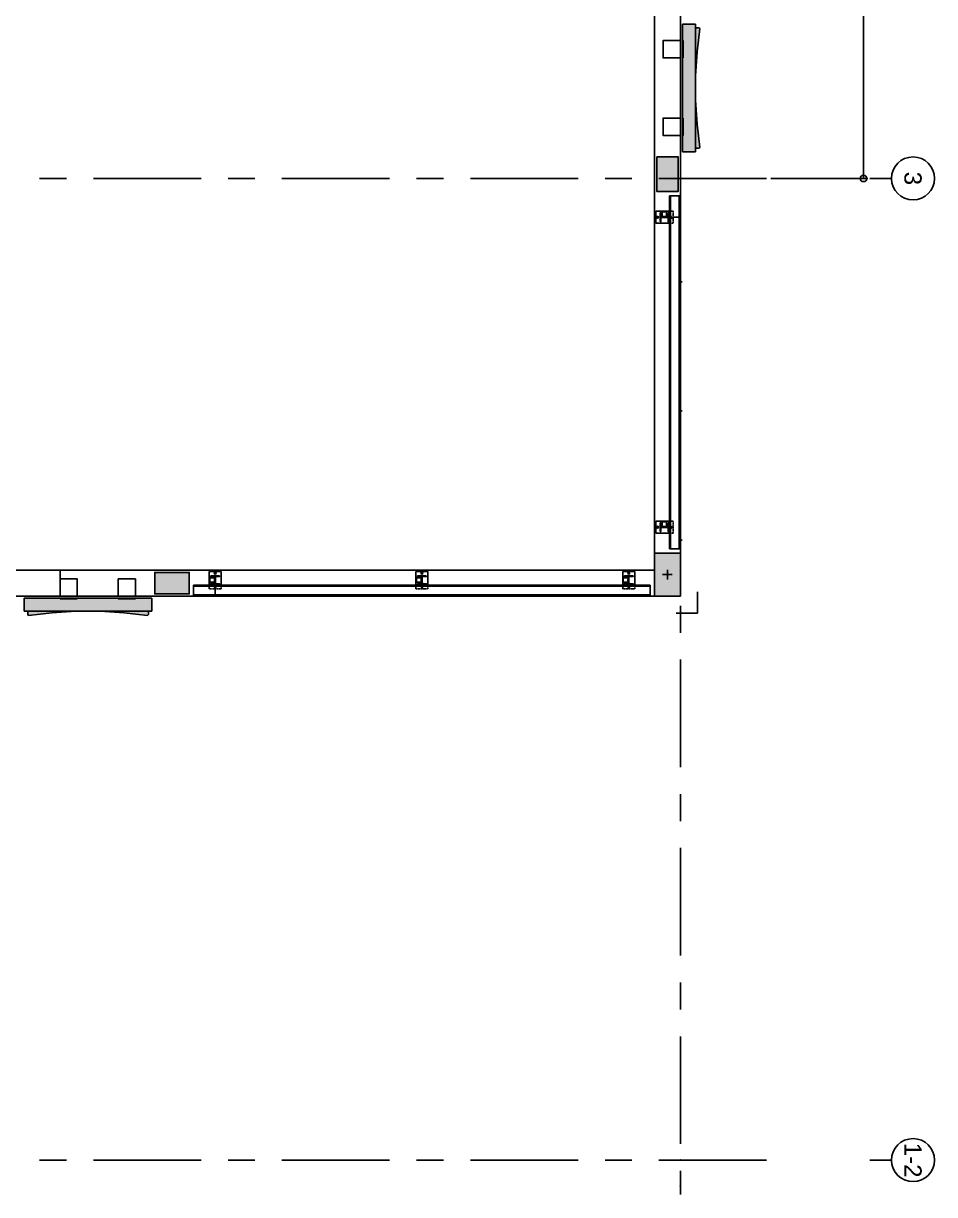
# Model space of a CAD drawing. Header units: millimetres. Extents: x 2519235 to 7246330, y 25937 to 201821.
# Drawn here: x 3036573 to 3047148, y 123463 to 137063 of the extents above; entities that cross this region are included whole.
import ezdxf
from ezdxf.enums import TextEntityAlignment as Align

# ---------------------------------------------------------------- set-up
doc = ezdxf.new("R2010")
doc.units = ezdxf.units.MM
doc.set_wipeout_variables(frame=1)
for name, pattern in [('DXK_LINE_DOT2', [3.9198, 1.9599, -1.9599]), ('HIDDEN2', [4.7625, 3.175, -1.5875]), ('TA_GL_005.00000', [13.75, 5, -1.25, 1.25, -1.25, 5])]:
    doc.linetypes.add(name, pattern=pattern)
for name, color, linetype in [('000 - 0_SYM_DWG_GRID-BUBBLE_MAIN_COLOR_1', 7, 'Continuous'), ('000 - 0_SYM_DWG_GRIDLINE_MAIN_COLOR_1', 7, 'Continuous'), ('000 - 0_SYM_DWG_GRIDLINE_MAIN_COLOR_251', 7, 'Continuous'), ('000 - CONCRETE_COL_CUT_COLOR_1', 7, 'Continuous'), ('000 - CONCRETE_COL_HATCH_', 7, 'Continuous'), ('000 - CONCRETE_COL_WIPEOUT_', 7, 'Continuous'), ('000 - CONCRETE_PRECAST_CUT_COLOR_4', 7, 'Continuous'), ('000 - CONCRETE_PRECAST_CUT_COLOR_5', 7, 'Continuous'), ('010 - ASPG_DIMS_NOM', 7, 'Continuous'), ('_BOLT-M10', 7, 'Continuous'), ('_C-SC', 7, 'Continuous'), ('_Hatch', 7, 'Continuous'), ('_LOUVER-SB', 7, 'Continuous'), ('_PLATE-200', 7, 'Continuous'), ('_Wall-PRECAST', 7, 'Continuous'), ('A-GLAZ-CURT', 7, 'Continuous'), ('Xref-PLAN-106.940$0$_Beam', 7, 'Continuous'), ('Xref-PLAN-106.940$0$_C400-250', 7, 'Continuous'), ('Xref-PLAN-106.940$0$_C500-300', 7, 'Continuous'), ('Xref-PLAN-106.940$0$_PP-Dim', 7, 'Continuous')]:
    doc.layers.add(name, color=color, linetype=linetype)
doc.styles.add('Arial', font='arial.ttf', dxfattribs={"height": 300})
doc.styles.add('FAMELINE_FOR_CKST', font='arial.ttf')
doc.styles.add('TA', font='', dxfattribs={"height": 4.5})
doc.styles.get('TA').set_extended_font_data('Cordia New')
doc.dimstyles.new('FAMELINE-CKST_C-C', dxfattribs={"dimtxt": 0.3, "dimasz": 0.15, "dimexe": 0.1, "dimexo": 0.1, "dimgap": 0.05, "dimtad": 1, "dimzin": 0, "dimdsep": 46, "dimtxsty": 'FAMELINE_FOR_CKST', "dimblk": 'ORIGIN', "dimblk1": 'ORIGIN', "dimblk2": 'ORIGIN', "dimsah": 1, "dimcen": 0.1, "dimdle": 0.1, "dimclrd": 7, "dimclre": 7, "dimclrt": 7, "dimadec": 0, "dimazin": 0, "dimtfac": 1, "dimtix": 1, "dimtmove": 2, "dimatfit": 3, "dimfxl": 1, "dimtolj": 1, "dimtzin": 0, "dimlwd": -1, "dimlwe": -1, "dimarcsym": 0})

# ---------------------------------------------------------------- blocks, each defined once
blk = doc.blocks.new('*U362')
at = {"color": 7}
for p, q in [((250, -25), (-3849, -25)), ((-3849, -145), (-3849, -25)), ((-3849, -30), (250, -30)), ((-3849, -35), (250, -35)), ((-3849, -135), (250, -135)), ((250, -25), (250, -145)), ((-3849, -140), (250, -140)), ((-3849, -145), (250, -145))]:
    blk.add_line(p, q, dxfattribs=at)
at = {"layer": 'Defpoints', "color": 7}
for p, q in [((6, -6), (-6, 6)), ((-6, -6), (6, 6)), ((0, 0), (0, -145))]:
    blk.add_line(p, q, dxfattribs=at)
blk = doc.blocks.new('_PP-LOUVER')
at = {"layer": '_Hatch'}
h = blk.add_hatch(dxfattribs=at)
h.set_pattern_fill('STEEL', scale=1.5)
h.set_pattern_definition([(45, (-1941.0177, -2436.031), (-3.367596, 3.367596), []), (45, (-1941.0177, -2433.6497), (-3.367596, 3.367596), [])])
h.paths.add_polyline_path([(3, 67), (3, 3, 0.414214), (13, -7), (50, -7), (50, -15), (-50, -15), (-50, -7), (-13, -7, 0.414214), (-3, 3), (-3, 67, 0.414214), (-13, 77), (-50, 77), (-50, 85), (50, 85), (50, 77), (13, 77, 0.414214)])
at = {"color": 7, "linetype": 'Continuous'}
for p, q in [((70, 135), (-70, 135)), ((-70, 135), (-70, -25)), ((70, 135), (70, -25))]:
    blk.add_line(p, q, dxfattribs=at)
at = {"color": 7, "linetype": 'DXK_LINE_DOT2'}
for p, q in [((-70, 135), (-70, -25)), ((70, 135), (-70, 135)), ((70, -25), (70, 135))]:
    blk.add_line(p, q, dxfattribs=at)
at = {"color": 7, "linetype": 'HIDDEN2'}
for p, q in [((-70, -25), (-70, -65)), ((-70, -30), (-70, -65)), ((-70, -65), (70, -65)), ((-70, -65), (70, -65)), ((70, -65), (70, -25)), ((70, -30), (70, -65))]:
    blk.add_line(p, q, dxfattribs=at)
at = {"color": 7}
blk.add_lwpolyline([(-50, 85), (50, 85), (50, 77), (13, 77, 0.414214), (3, 67), (3, 3, 0.414214), (13, -7), (50, -7), (50, -15), (-50, -15), (-50, -7), (-13, -7, 0.414214), (-3, 3), (-3, 67, 0.414214), (-13, 77), (-50, 77)], format="xyb", close=True, dxfattribs=at)
for points in [[(63, 60), (3, 60), (3, 10), (63, 10)], [(63, 60), (8, 60), (8, 10), (63, 10)]]:
    blk.add_lwpolyline(points, close=True, dxfattribs=at)
at = {"layer": '_BOLT-M10', "color": 7}
for p, q in [((-12, 115), (12, 115)), ((16, 35), (-10, 35)), ((3, 42), (-3, 42)), ((3, 28), (-3, 28)), ((0, 128), (0, 102)), ((8, 42), (3, 42)), ((8, 28), (3, 28))]:
    blk.add_line(p, q, dxfattribs=at)
blk.add_lwpolyline([(-8, 110), (0, 106), (8, 110), (8, 120), (0, 124), (-8, 120)], close=True, dxfattribs=at)
for radius in [10, 6.93]:
    blk.add_circle((0, 115), radius, dxfattribs=at)
at = {"layer": 'Defpoints', "color": 7}
for p, q in [((6, -6), (-6, 6)), ((-6, -6), (6, 6))]:
    blk.add_line(p, q, dxfattribs=at)
at = {"layer": 'Defpoints', "color": 7, "linetype": 'HIDDEN2'}
for p, q in [((-12, -45), (12, -45)), ((0, -58), (0, -32))]:
    blk.add_line(p, q, dxfattribs=at)
blk.add_lwpolyline([(-8, -40), (0, -36), (8, -40), (8, -50), (0, -54), (-8, -50)], close=True, dxfattribs=at)
for radius in [10, 6.93]:
    blk.add_circle((0, -45), radius, dxfattribs=at)
blk = doc.blocks.new('*U368')
at = {"color": 7}
for p, q in [((250, -25), (-5050, -25)), ((-5050, -145), (-5050, -25)), ((-5050, -30), (250, -30)), ((-5050, -35), (250, -35)), ((-5050, -135), (250, -135)), ((250, -25), (250, -145)), ((-5050, -140), (250, -140)), ((-5050, -145), (250, -145))]:
    blk.add_line(p, q, dxfattribs=at)
at = {"layer": 'Defpoints', "color": 7}
for p, q in [((6, -6), (-6, 6)), ((-6, -6), (6, 6)), ((0, 0), (0, -145))]:
    blk.add_line(p, q, dxfattribs=at)
blk = doc.blocks.new('DPA_Curved type A - Curved Type A-V59-ENTRANCE 1 - LOWER ROOF LEVEL PLAN')
at = {"layer": 'A-GLAZ-CURT', "color": 7}
for p, q in [((-750, 22), (-750, 0)), ((-750, 0), (-750, 22)), ((750, 0), (750, 22)), ((750, 22), (750, 0))]:
    blk.add_line(p, q, dxfattribs=at)
blk = doc.blocks.new('DPA_Curved type B - Curved Type B-V60-ENTRANCE 1 - LOWER ROOF LEVEL PLAN')
at = {"layer": 'A-GLAZ-CURT', "color": 7}
for p, q in [((-750, 22), (-750, 0)), ((-750, 0), (-750, 22)), ((750, 0), (750, 22)), ((750, 22), (750, 0))]:
    blk.add_line(p, q, dxfattribs=at)
blk = doc.blocks.new('Xref-PLAN-106.940$0$_C500-300')
at = {"color": 7}
blk.add_lwpolyline([(-250, 0), (250, 0), (250, -300), (-250, -300)], close=True, dxfattribs=at)
at = {"layer": 'Defpoints', "color": 7}
for p, q in [((0, -94), (0, -206)), ((-56, -150), (56, -150))]:
    blk.add_line(p, q, dxfattribs=at)
blk = doc.blocks.new('Xref-PLAN-106.940')
at = {"color": 7}
blk.add_lwpolyline([(148570, 22983), (148970, 22983), (148970, 23233), (148570, 23233)], close=True, dxfattribs=at)
at = {"layer": 'Xref-PLAN-106.940$0$_Beam', "color": 7}
for p, q in [((146169, 23258), (148619, 23258)), ((146169, 22958), (148619, 22958)), ((153369, 22958), (153369, 16058)), ((153669, 22958), (153669, 16058))]:
    blk.add_line(p, q, dxfattribs=at)
at = {"layer": 'Xref-PLAN-106.940$0$_C400-250', "color": 7}
blk.add_lwpolyline([(153394, 17558), (153644, 17558), (153644, 17158), (153394, 17158)], close=True, dxfattribs=at)
at = {"layer": 'Xref-PLAN-106.940$0$_C500-300', "color": 7}
blk.add_lwpolyline([(153369, 16058), (153669, 16058), (153669, 15158), (153369, 15158)], close=True, dxfattribs=at)
at = {"layer": 'Xref-PLAN-106.940$0$_PP-Dim', "color": 7}
for p, q in [((148619, 23258), (153169, 23258)), ((148619, 22958), (153169, 22958))]:
    blk.add_line(p, q, dxfattribs=at)
at = {"layer": 'Xref-PLAN-106.940$0$_C500-300', "color": 7}
blk.add_blockref('Xref-PLAN-106.940$0$_C500-300', (153419, 23258), dxfattribs=at)
blk = doc.blocks.new('*U1938')
at = {"layer": '000 - 0_SYM_DWG_GRIDLINE_MAIN_COLOR_1', "color": 7}
blk.add_line((49, 0), (44, 0), dxfattribs=at)
blk.add_circle((54, 0), 5, dxfattribs=at)
at = {"layer": '000 - 0_SYM_DWG_GRIDLINE_MAIN_COLOR_251', "color": 7, "linetype": 'ByBlock', "ltscale": 5}
blk.add_line((20, 0), (-357, 0), dxfattribs=at)
at = {"layer": '000 - 0_SYM_DWG_GRIDLINE_MAIN_COLOR_251', "color": 7}
for p in [(-337, 0), (0, 0)]:
    blk.add_point(p, dxfattribs=at)
at = {"color": 7, "style": 'TA', "flags": 1}
blk.add_attdef('LOCATION', (6, -6), '', height=4.5, rotation=270, dxfattribs=at)
at = {"layer": '000 - 0_SYM_DWG_GRID-BUBBLE_MAIN_COLOR_1', "color": 7, "style": 'Arial'}
blk.add_attdef('GRID-HEAD', text='', height=4, rotation=270, dxfattribs=at).set_placement((54, 0), align=Align.MIDDLE_CENTER)
blk = doc.blocks.new('*U1936')
at = {"layer": '000 - 0_SYM_DWG_GRIDLINE_MAIN_COLOR_1', "color": 7}
blk.add_line((49, 0), (44, 0), dxfattribs=at)
blk.add_circle((54, 0), 5, dxfattribs=at)
at = {"layer": '000 - 0_SYM_DWG_GRIDLINE_MAIN_COLOR_251', "color": 7, "linetype": 'ByBlock', "ltscale": 5}
blk.add_line((20, 0), (-357, 0), dxfattribs=at)
at = {"layer": '000 - 0_SYM_DWG_GRIDLINE_MAIN_COLOR_251', "color": 7}
for p in [(-337, 0), (0, 0)]:
    blk.add_point(p, dxfattribs=at)
at = {"color": 7, "style": 'TA', "flags": 1}
blk.add_attdef('LOCATION', (6, -6), '', height=4.5, rotation=270, dxfattribs=at)
at = {"layer": '000 - 0_SYM_DWG_GRID-BUBBLE_MAIN_COLOR_1', "color": 7, "style": 'Arial'}
blk.add_attdef('GRID-HEAD', text='', height=4, rotation=270, dxfattribs=at).set_placement((54, 0), align=Align.MIDDLE_CENTER)
blk = doc.blocks.new('*U1098')
at = {"layer": '000 - 0_SYM_DWG_GRIDLINE_MAIN_COLOR_251', "color": 7, "linetype": 'ByBlock', "ltscale": 5}
blk.add_line((2, 0), (-866, 0), dxfattribs=at)
at = {"layer": '000 - 0_SYM_DWG_GRIDLINE_MAIN_COLOR_251', "color": 7}
blk.add_point((-864, 0), dxfattribs=at)
at = {"color": 7, "style": 'TA', "flags": 1}
blk.add_attdef('LOCATION', (6, -6), '', height=4.5, rotation=270, dxfattribs=at)
at = {"layer": '000 - 0_SYM_DWG_GRID-BUBBLE_MAIN_COLOR_1', "color": 7, "style": 'Arial'}
blk.add_attdef('GRID-HEAD', text='', height=4, rotation=180, dxfattribs=at).set_placement((22, 0), align=Align.MIDDLE_CENTER)
blk = doc.blocks.new('_Origin')
at = {"color": 7, "linetype": 'ByBlock', "lineweight": -2}
blk.add_line((0, 0), (-1, 0), dxfattribs=at)
blk.add_circle((0, 0), 0.5, dxfattribs=at)
blk = doc.blocks.new('*D1934')
at = {"layer": '010 - ASPG_DIMS_NOM', "color": 7, "transparency": 16777216}
for p, q in [((5400, 1050), (5400, 2175)), ((5475, 2125), (13125, 2125)), ((13200, 1050), (13200, 2175))]:
    blk.add_line(p, q, dxfattribs=at)
at = {"layer": 'Defpoints', "color": 7, "transparency": 16777216}
for p in [(13200, 2125), (5400, 1000), (13200, 1000)]:
    blk.add_point(p, dxfattribs=at)
at = {"layer": '010 - ASPG_DIMS_NOM', "color": 7, "transparency": 16777216, "xscale": 75, "yscale": 75, "zscale": 75, "rotation": 180}
blk.add_blockref('_Origin', (5400, 2125), dxfattribs=at)
at = {"layer": '010 - ASPG_DIMS_NOM', "color": 7, "transparency": 16777216, "xscale": 75, "yscale": 75, "zscale": 75}
blk.add_blockref('_Origin', (13200, 2125), dxfattribs=at)
at = {"layer": '010 - ASPG_DIMS_NOM', "color": 7, "transparency": 16777216, "insert": (9300, 2227), "char_height": 150, "attachment_point": 5, "style": 'FAMELINE_FOR_CKST'}
blk.add_mtext('\\A1;7800', dxfattribs=at)
blk = doc.blocks.new('*U2084')
at = {"layer": '000 - CONCRETE_COL_HATCH_'}
h = blk.add_hatch(dxfattribs=at)
h.set_pattern_fill('AR-CONC', scale=0.04)
h.set_pattern_definition([(50, (60680, -847686.821), (7.28738676, -0.63756342), [0.762, -8.382]), (355, (60680, -847686.821), (-1.40973686, 7.64227381), [0.6096, -6.70562337]), (100.4514447, (60680.607, -847686.874), (5.877649884, 7.004710076), [0.64760035, -7.123609784]), (46.1842, (60680, -847684.789), (10.84316164, -1.68169312), [1.143, -12.573]), (96.6355576, (60680.904, -847684.929), (9.49616536, 9.89704498), [0.97140093, -10.68542433]), (351.1841512, (60680, -847684.789), (9.49616536, 9.89704498), [0.91439868, -10.05838928]), (21, (60681.016, -847685.297), (6.06457565, -4.090607927), [0.762, -8.382]), (326, (60681.016, -847685.297), (2.472081134, 7.367518645), [0.6096, -6.7056]), (71.451445, (60681.5214, -847685.638), (8.53665677, 3.276910755), [0.64760035, -7.123597504]), (37.5, (60680, -847686.8212), (0.12354413, 3.382201555), [0, -6.62432, 0, -6.8072, 0, -6.731]), (7.5, (60680, -847686.8212), (2.6727865, 4.007222993), [0, -3.88112, 0, -6.47192, 0, -2.5654]), (327.5, (60677.7343, -847686.8212), (5.423623807, -0.22914976), [0, -2.54, 0, -7.9248, 0, -10.5156]), (317.5, (60676.7183, -847686.821), (5.925167255, 1.017059641), [0, -3.302, 0, -5.26288, 0, -7.4676])])
h.paths.add_polyline_path([(0, 0), (0, 150), (40, 150), (40, 190), (50, 200), (319, 168), (600, 152), (880, 152), (1161, 168), (1430, 200), (1440, 190), (1440, 150), (1480, 150), (1480, 0)])
at = {"layer": '000 - CONCRETE_COL_CUT_COLOR_1', "color": 7, "lineweight": -2}
blk.add_lwpolyline([(0, 0), (0, 150), (40, 150), (40, 190), (50, 200), (319, 168), (600, 152), (880, 152), (1161, 168), (1430, 200), (1440, 190), (1440, 150), (1480, 150), (1480, 0), (1480, 0), (1480, 0), (1480, 0), (1480, 0), (1480, 0), (1480, 0), (1480, 0), (1480, 0), (1480, 0), (1480, 0), (1480, 0), (1480, 0), (1480, 0), (1480, 0), (1480, 0), (1480, 0), (1480, 0), (1480, 0), (1480, 0), (1480, 0), (1480, 0), (1480, 0), (1480, 0), (1480, 0), (1480, 0), (1480, 0), (1480, 0), (1480, 0), (1480, 0), (1480, 0), (1480, 0), (1480, 0), (1480, 0), (1480, 0)], close=True, dxfattribs=at)
blk = doc.blocks.new('*U2086')
at = {"layer": '000 - CONCRETE_COL_HATCH_'}
h = blk.add_hatch(dxfattribs=at)
h.set_pattern_fill('AR-CONC', scale=0.04)
h.set_pattern_definition([(50, (800, -838206.8257), (7.28738676, -0.63756342), [0.762, -8.382]), (355, (800, -838206.826), (-1.40973686, 7.64227381), [0.6096, -6.70562337]), (100.4514447, (800.607, -838206.879), (5.877649884, 7.004710076), [0.64760035, -7.123609784]), (46.1842, (800, -838204.794), (10.84316164, -1.68169312), [1.143, -12.573]), (96.6355576, (800.904, -838204.934), (9.49616536, 9.89704498), [0.97140093, -10.68542433]), (351.1841512, (800, -838204.794), (9.49616536, 9.89704498), [0.91439868, -10.05838928]), (21, (801.016, -838205.3017), (6.06457565, -4.090607927), [0.762, -8.382]), (326, (801.016, -838205.302), (2.472081134, 7.367518645), [0.6096, -6.7056]), (71.451445, (801.5214, -838205.6426), (8.53665677, 3.276910755), [0.64760035, -7.123597504]), (37.5, (800, -838206.8257), (0.12354413, 3.382201555), [0, -6.62432, 0, -6.8072, 0, -6.731]), (7.5, (800, -838206.8257), (2.6727865, 4.007222993), [0, -3.88112, 0, -6.47192, 0, -2.5654]), (327.5, (797.7343, -838206.8257), (5.423623807, -0.22914976), [0, -2.54, 0, -7.9248, 0, -10.5156]), (317.5, (796.7183, -838206.8257), (5.925167255, 1.01705964), [0, -3.302, 0, -5.26288, 0, -7.4676])])
h.paths.add_polyline_path([(0, 0), (400, 0), (400, 250), (0, 250)])
at = {"layer": '000 - CONCRETE_COL_CUT_COLOR_1', "color": 7, "lineweight": -2}
blk.add_lwpolyline([(0, 0), (400, 0), (400, 250), (0, 250), (0, 250), (0, 250), (0, 250), (0, 250), (0, 250), (0, 250), (0, 250), (0, 250), (0, 250), (0, 250), (0, 250), (0, 250), (0, 250), (0, 250), (0, 250), (0, 250), (0, 250), (0, 250), (0, 250), (0, 250), (0, 250), (0, 250), (0, 250), (0, 250), (0, 250), (0, 250), (0, 250), (0, 250), (0, 250), (0, 250), (0, 250), (0, 250), (0, 250), (0, 250), (0, 250), (0, 250), (0, 250), (0, 250), (0, 250), (0, 250), (0, 250), (0, 250), (0, 250), (0, 250)], close=True, dxfattribs=at)
blk = doc.blocks.new('*U2087')
at = {"layer": '000 - CONCRETE_COL_HATCH_'}
h = blk.add_hatch(dxfattribs=at)
h.set_pattern_fill('AR-CONC', scale=0.04)
h.set_pattern_definition([(50, (1000.3314, -835906.881), (7.28738676, -0.63756342), [0.762, -8.382]), (355, (1000.3314, -835906.881), (-1.40973686, 7.64227381), [0.6096, -6.70562337]), (100.4514447, (1000.939, -835906.934), (5.877649884, 7.004710076), [0.64760035, -7.123609784]), (46.1842, (1000.331, -835904.849), (10.84316164, -1.68169312), [1.143, -12.573]), (96.6355576, (1001.235, -835904.989), (9.49616536, 9.89704498), [0.97140093, -10.68542433]), (351.1841512, (1000.331, -835904.849), (9.49616536, 9.89704498), [0.91439868, -10.05838928]), (21, (1001.3474, -835905.357), (6.06457565, -4.090607927), [0.762, -8.382]), (326, (1001.3474, -835905.357), (2.472081134, 7.367518645), [0.6096, -6.7056]), (71.451445, (1001.853, -835905.698), (8.53665677, 3.276910755), [0.64760035, -7.123597504]), (37.5, (1000.3314, -835906.881), (0.12354413, 3.382201555), [0, -6.62432, 0, -6.8072, 0, -6.731]), (7.5, (1000.3314, -835906.881), (2.6727865, 4.007222993), [0, -3.88112, 0, -6.47192, 0, -2.5654]), (327.5, (998.0658, -835906.881), (5.423623807, -0.22914976), [0, -2.54, 0, -7.9248, 0, -10.5156]), (317.5, (997.05, -835906.881), (5.925167255, 1.01705964), [0, -3.302, 0, -5.26288, 0, -7.4676])])
h.paths.add_polyline_path([(0, 0), (500, 0), (500, 300), (0, 300)])
at = {"layer": '000 - CONCRETE_COL_CUT_COLOR_1', "color": 7, "lineweight": -2}
blk.add_lwpolyline([(0, 0), (500, 0), (500, 300), (0, 300), (0, 300), (0, 300), (0, 300), (0, 300), (0, 300), (0, 300), (0, 300), (0, 300), (0, 300), (0, 300), (0, 300), (0, 300), (0, 300), (0, 300), (0, 300), (0, 300), (0, 300), (0, 300), (0, 300), (0, 300), (0, 300), (0, 300), (0, 300), (0, 300), (0, 300), (0, 300), (0, 300), (0, 300), (0, 300), (0, 300), (0, 300), (0, 300), (0, 300), (0, 300), (0, 300), (0, 300), (0, 300), (0, 300), (0, 300), (0, 300), (0, 300), (0, 300), (0, 300), (0, 300)], close=True, dxfattribs=at)
blk = doc.blocks.new('*U2088')
at = {"layer": '000 - CONCRETE_COL_HATCH_'}
h = blk.add_hatch(dxfattribs=at)
h.set_pattern_fill('AR-CONC', scale=0.04)
h.set_pattern_definition([(50, (-500, -868106.8257), (7.28738676, -0.63756342), [0.762, -8.382]), (355, (-500, -868106.826), (-1.40973686, 7.64227381), [0.6096, -6.705623367]), (100.4514447, (-499.393, -868106.879), (5.877649884, 7.004710076), [0.64760035, -7.123609784]), (46.1842, (-500, -868104.794), (10.84316164, -1.68169312), [1.143, -12.573]), (96.6355576, (-499.096, -868104.934), (9.49616536, 9.89704498), [0.97140093, -10.68542433]), (351.1841512, (-500, -868104.794), (9.49616536, 9.89704498), [0.91439868, -10.05838928]), (21, (-498.984, -868105.3017), (6.06457565, -4.090607927), [0.762, -8.382]), (326, (-498.984, -868105.302), (2.472081134, 7.367518645), [0.6096, -6.7056]), (71.451445, (-498.4786, -868105.6426), (8.53665677, 3.276910755), [0.64760035, -7.123597504]), (37.5, (-500, -868106.8257), (0.12354413, 3.382201555), [0, -6.62432, 0, -6.8072, 0, -6.731]), (7.5, (-500, -868106.8257), (2.6727865, 4.007222993), [0, -3.88112, 0, -6.47192, 0, -2.5654]), (327.5, (-502.2657, -868106.8257), (5.423623807, -0.22914976), [0, -2.54, 0, -7.9248, 0, -10.5156]), (317.5, (-503.2817, -868106.8257), (5.925167255, 1.017059641), [0, -3.302, 0, -5.26288, 0, -7.4676])])
h.paths.add_polyline_path([(0, 0), (-250, 0), (-250, -400), (0, -400)])
at = {"layer": '000 - CONCRETE_COL_CUT_COLOR_1', "color": 7, "lineweight": -2}
blk.add_lwpolyline([(0, 0), (-250, 0), (-250, -400), (0, -400), (0, -400), (0, -400), (0, -400), (0, -400), (0, -400), (0, -400), (0, -400), (0, -400), (0, -400), (0, -400), (0, -400), (0, -400), (0, -400), (0, -400), (0, -400), (0, -400), (0, -400), (0, -400), (0, -400), (0, -400), (0, -400), (0, -400), (0, -400), (0, -400), (0, -400), (0, -400), (0, -400), (0, -400), (0, -400), (0, -400), (0, -400), (0, -400), (0, -400), (0, -400), (0, -400), (0, -400), (0, -400), (0, -400), (0, -400), (0, -400), (0, -400), (0, -400), (0, -400), (0, -400)], close=True, dxfattribs=at)
blk = doc.blocks.new('*U2089')
at = {"layer": '000 - CONCRETE_COL_HATCH_'}
h = blk.add_hatch(dxfattribs=at)
h.set_pattern_fill('AR-CONC', scale=0.04)
h.set_pattern_definition([(50, (2020.0045, -910386.8257), (7.28738676, -0.63756342), [0.762, -8.382]), (355, (2020.0045, -910386.826), (-1.40973686, 7.64227381), [0.6096, -6.705623367]), (100.4514447, (2020.612, -910386.879), (5.877649884, 7.004710076), [0.64760035, -7.123609784]), (46.1842, (2020.0045, -910384.794), (10.84316164, -1.68169312), [1.143, -12.573]), (96.6355576, (2020.908, -910384.934), (9.49616536, 9.89704498), [0.97140093, -10.68542433]), (351.1841512, (2020.004, -910384.794), (9.49616536, 9.89704498), [0.91439868, -10.05838928]), (21, (2021.0205, -910385.3017), (6.06457565, -4.090607927), [0.762, -8.382]), (326, (2021.0205, -910385.302), (2.472081134, 7.367518645), [0.6096, -6.7056]), (71.451445, (2021.526, -910385.6426), (8.53665677, 3.276910755), [0.64760035, -7.123597504]), (37.5, (2020.0045, -910386.8257), (0.12354413, 3.382201555), [0, -6.62432, 0, -6.8072, 0, -6.731]), (7.5, (2020.0045, -910386.8257), (2.6727865, 4.007222993), [0, -3.88112, 0, -6.47192, 0, -2.5654]), (327.5, (2017.7388, -910386.8257), (5.423623807, -0.22914976), [0, -2.54, 0, -7.9248, 0, -10.5156]), (317.5, (2016.723, -910386.8257), (5.925167255, 1.017059641), [0, -3.302, 0, -5.26288, 0, -7.4676])])
h.paths.add_polyline_path([(0, 0), (150, 0), (150, -40), (190, -40), (200, -50), (168, -319), (152, -600), (152, -880), (168, -1161), (200, -1430), (190, -1440), (150, -1440), (150, -1480), (0, -1480)])
at = {"layer": '000 - CONCRETE_COL_CUT_COLOR_1', "color": 7, "lineweight": -2}
blk.add_lwpolyline([(0, 0), (150, 0), (150, -40), (190, -40), (200, -50), (168, -319), (152, -600), (152, -880), (168, -1161), (200, -1430), (190, -1440), (150, -1440), (150, -1480), (0, -1480), (0, -1480), (0, -1480), (0, -1480), (0, -1480), (0, -1480), (0, -1480), (0, -1480), (0, -1480), (0, -1480), (0, -1480), (0, -1480), (0, -1480), (0, -1480), (0, -1480), (0, -1480), (0, -1480), (0, -1480), (0, -1480), (0, -1480), (0, -1480), (0, -1480), (0, -1480), (0, -1480), (0, -1480), (0, -1480), (0, -1480), (0, -1480), (0, -1480), (0, -1480), (0, -1480), (0, -1480), (0, -1480), (0, -1480), (0, -1480)], close=True, dxfattribs=at)
blk = doc.blocks.new('W-1-PP17-ENT1_REV02_20260415-161303_PP17_ENT1_MAIN_DIMS_PL')
at = {"layer": '000 - 0_SYM_DWG_GRIDLINE_MAIN_COLOR_251', "color": 7, "linetype": 'TA_GL_005.00000', "xscale": 50.00000000000004, "yscale": 50.00000000000004, "zscale": 50.00000000000004, "rotation": 90}
for name, p, values in [('*U1936', (13200, 0), {'GRID-HEAD': '3'}), ('*U1938', (24600, 0), {'GRID-HEAD': '1-2'})]:
    blk.add_blockref(name, p, dxfattribs=at).add_auto_attribs(values)
at = {"layer": '000 - 0_SYM_DWG_GRIDLINE_MAIN_COLOR_251', "color": 7, "linetype": 'TA_GL_005.00000', "xscale": 50, "yscale": 50, "zscale": 50, "rotation": 180}
blk.add_blockref('*U1098', (-18300, 0), dxfattribs=at)
at = {"layer": '010 - ASPG_DIMS_NOM', "color": 7}
dim = blk.add_linear_dim(base=(13200, 2125), p1=(5400, 1000), p2=(13200, 1000), angle=180, dimstyle='FAMELINE-CKST_C-C', override={"dimscale": 500, "dimdec": 0, "dimlfac": 1, "dimclrd": 7, "dimclre": 7, "dimclrt": 7}, dxfattribs=at)
dim.commit()
dim.dimension.update_dxf_attribs({"geometry": '*D1934', "text_midpoint": (9300, 2226.6)})
blk = doc.blocks.new('A$C6d15e31b')
at = {"layer": '_PLATE-200', "color": 7}
for points in [[(11800, 0), (11800, -200), (11600, -200), (11600, 0)], [(12700, 0), (12700, -200), (12500, -200), (12500, 0)], [(18050, -6325), (18050, -6525), (17850, -6525), (17850, -6325)], [(18050, -7000), (18050, -7200), (17850, -7200), (17850, -7000)]]:
    blk.add_lwpolyline(points, close=True, dxfattribs=at)
at = {"layer": '_Wall-PRECAST', "color": 7}
for p, q in [((11410, 25), (11410, 175)), ((11410, 175), (12890, 175)), ((11450, 215), (11460, 225)), ((11450, 175), (11450, 215)), ((11460, 225), (11729, 193)), ((11729, 193), (12010, 177)), ((12010, 177), (12290, 177)), ((12290, 177), (12571, 193)), ((12571, 193), (12840, 225)), ((12840, 225), (12850, 215)), ((12850, 215), (12850, 175)), ((12890, 175), (12890, 25)), ((12890, 25), (11410, 25)), ((11600, 31), (11800, 31)), ((11600, 31), (11600, 25)), ((11600, 31), (11800, 31)), ((11600, 31), (11600, 25)), ((11600, 25), (11800, 25)), ((11600, 25), (11800, 25)), ((11800, 31), (11800, 25)), ((11800, 31), (11800, 25)), ((12500, 31), (12700, 31)), ((12500, 31), (12500, 25)), ((12500, 31), (12700, 31)), ((12500, 31), (12500, 25)), ((12500, 25), (12700, 25)), ((12500, 25), (12700, 25)), ((12700, 31), (12700, 25)), ((12700, 31), (12700, 25)), ((18075, -7615), (18075, -6135)), ((18075, -6135), (18225, -6135)), ((18225, -6135), (18225, -7615)), ((18225, -6175), (18265, -6175)), ((18275, -6185), (18243, -6454)), ((18265, -6175), (18275, -6185)), ((18075, -6325), (18075, -6525)), ((18081, -6325), (18075, -6325)), ((18075, -6325), (18075, -6525)), ((18081, -6325), (18075, -6325)), ((18081, -6325), (18081, -6525)), ((18081, -6325), (18081, -6525)), ((18081, -6525), (18075, -6525)), ((18081, -6525), (18075, -6525)), ((18243, -6454), (18227, -6735)), ((18227, -6735), (18227, -7015)), ((18075, -7000), (18075, -7200)), ((18081, -7000), (18075, -7000)), ((18075, -7000), (18075, -7200)), ((18081, -7000), (18075, -7000)), ((18081, -7000), (18081, -7200)), ((18081, -7000), (18081, -7200)), ((18227, -7015), (18243, -7296)), ((18081, -7200), (18075, -7200)), ((18081, -7200), (18075, -7200)), ((18243, -7296), (18275, -7565)), ((18225, -7615), (18075, -7615)), ((18265, -7575), (18225, -7575)), ((18275, -7565), (18265, -7575))]:
    blk.add_line(p, q, dxfattribs=at)
at = {"layer": 'A-GLAZ-CURT', "color": 7}
for p in [(18002, 200), (18250, -48)]:
    blk.add_line(p, (18250, 200), dxfattribs=at)
at = {"color": 7}
for name, p in [('W-1-PP17-ENT1_REV02_20260415-161303_PP17_ENT1_MAIN_DIMS_PL', (0, 0)), ('Xref-PLAN-106.940', (-135619, -23258))]:
    blk.add_blockref(name, p, dxfattribs=at)
at = {"layer": '_C-SC', "color": 7, "rotation": 180}
for p in [(13651, -150), (17250, -150)]:
    blk.add_blockref('_PP-LOUVER', p, dxfattribs=at)
at = {"layer": '_C-SC', "color": 7, "xscale": -1.000000000000002, "rotation": 90}
for p in [(17900, -600), (17900, -3000), (17900, -5400)]:
    blk.add_blockref('_PP-LOUVER', p, dxfattribs=at)
at = {"layer": '_LOUVER-SB', "color": 7, "rotation": 180}
blk.add_blockref('*U362', (13651, -150), dxfattribs=at)
at = {"layer": '_LOUVER-SB', "color": 7, "xscale": -1.000000000000002, "rotation": 90}
blk.add_blockref('*U368', (17900, -5400), dxfattribs=at)
at = {"layer": 'A-GLAZ-CURT', "color": 7}
for name, p in [('DPA_Curved type A - Curved Type A-V59-ENTRANCE 1 - LOWER ROOF LEVEL PLAN', (15150, 0)), ('DPA_Curved type B - Curved Type B-V60-ENTRANCE 1 - LOWER ROOF LEVEL PLAN', (16650, 0))]:
    blk.add_blockref(name, p, dxfattribs=at)
at = {"layer": '000 - CONCRETE_PRECAST_CUT_COLOR_5', "color": 7}
for name, p in [('*U2087', (17550, -300)), ('*U2086', (12951, -275)), ('*U2088', (18025, -5700))]:
    blk.add_blockref(name, p, dxfattribs=at)
at = {"layer": '000 - CONCRETE_PRECAST_CUT_COLOR_4', "color": 7}
for name, p in [('*U2084', (11410, 25)), ('*U2089', (18075, -6135))]:
    blk.add_blockref(name, p, dxfattribs=at)

msp = doc.modelspace()

# ---------------------------------------------------------------- block references
at = {"color": 7, "rotation": 270}
msp.add_blockref('A$C6d15e31b', (3044198.053, 148462.574), dxfattribs=at)

doc.saveas('drawing.dxf')
